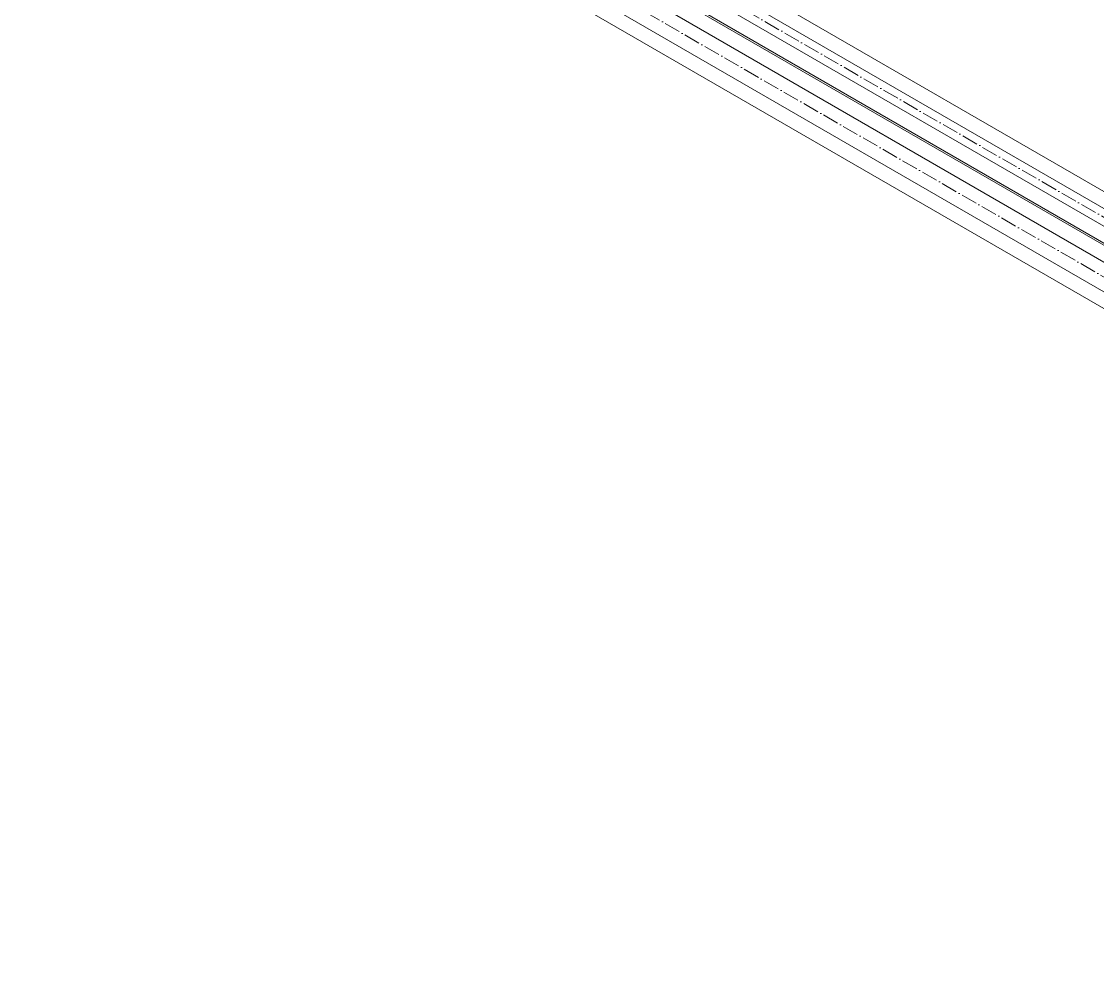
# Model space of a CAD drawing. Header units: millimetres. Extents: x -88595 to 880822, y -1054509 to -148035.
# Drawn here: x 389726 to 390390, y -326988 to -326394 of the extents above; entities that cross this region are included whole.
import ezdxf

# ---------------------------------------------------------------- set-up
doc = ezdxf.new("R2010")
doc.units = ezdxf.units.MM
doc.linetypes.add('$12$ADSK_Осевая', pattern=[14, 10, -2, 0, -2])
doc.layers.add('Изоляция', color=7, linetype='Continuous', lineweight=18)
doc.layers.add('Трубопровод', color=7, linetype='Continuous', lineweight=18)

msp = doc.modelspace()

# ---------------------------------------------------------------- linework, layer by layer
at = {"layer": 'Изоляция', "color": 190, "true_color": 0x8000ff}
for p, q in [((393961.25, -328558.45), (389742.32, -326122.65)), ((389725.92, -326144.96), (393947.49, -328582.28))]:
    msp.add_line(p, q, dxfattribs=at)
at = {"layer": 'Изоляция', "color": 134, "true_color": 0x00a6a6}
for p, q in [((393962.21, -328592.07), (389756.11, -326163.68)), ((389736.35, -326191.39), (393945.27, -328621.41))]:
    msp.add_line(p, q, dxfattribs=at)
at = {"layer": 'Трубопровод', "color": 190, "linetype": '$12$ADSK_Осевая', "true_color": 0x8000ff}
msp.add_line((389732.8, -326133.04), (393954.37, -328570.36), dxfattribs=at)
msp.add_line((389732.8, -326133.04), (393954.37, -328570.36), dxfattribs=at)
at = {"layer": 'Трубопровод', "color": 190, "true_color": 0x8000ff}
for p, q in [((393956.75, -328566.24), (389735.18, -326128.92)), ((389730.42, -326137.16), (393951.99, -328574.49))]:
    msp.add_line(p, q, dxfattribs=at)
at = {"layer": 'Трубопровод', "color": 134, "true_color": 0x00a6a6}
for p, q in [((393957.71, -328599.86), (389748.79, -326169.85)), ((389740.85, -326183.6), (393949.77, -328613.61))]:
    msp.add_line(p, q, dxfattribs=at)
at = {"layer": 'Трубопровод', "color": 134, "linetype": '$12$ADSK_Осевая', "true_color": 0x00a6a6}
msp.add_line((393953.74, -328606.74), (389744.82, -326176.72), dxfattribs=at)
msp.add_line((393953.74, -328606.74), (389744.82, -326176.72), dxfattribs=at)

doc.saveas('drawing.dxf')
